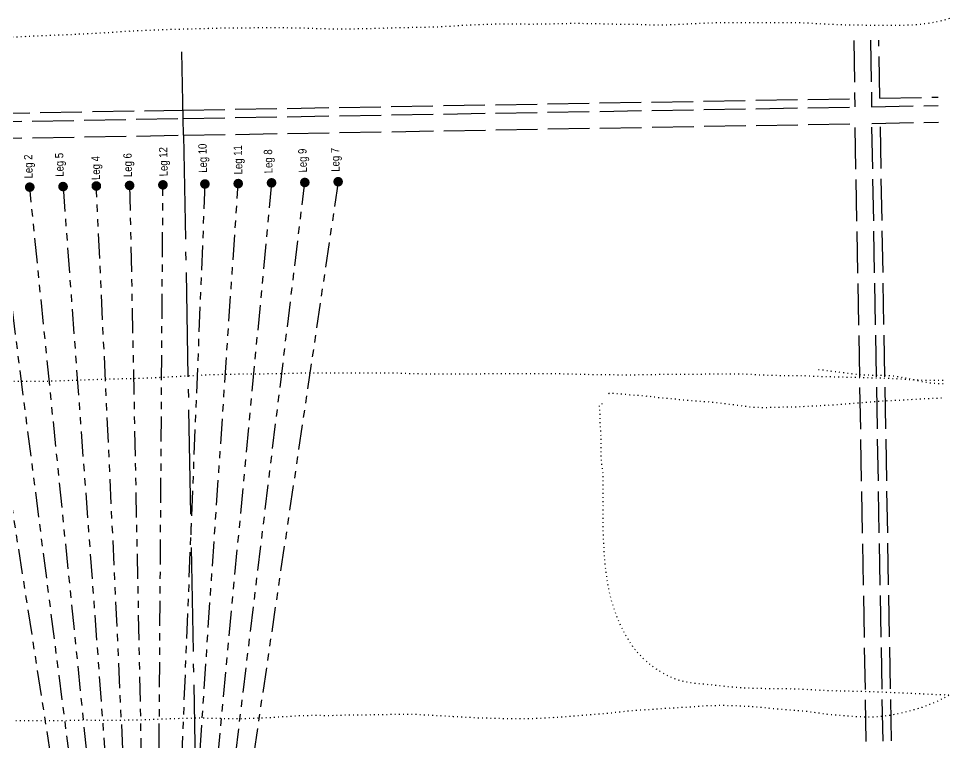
# Model space of a CAD drawing. Extents: x 570482 to 581403, y 6264409 to 6273171.
# Drawn here: x 575341 to 576458, y 6272302 to 6273171 of the extents above; entities that cross this region are included whole.
import ezdxf
from ezdxf.enums import TextEntityAlignment as Align

# ---------------------------------------------------------------- set-up
doc = ezdxf.new("R2010")
doc.units = 0
doc.header["$LTSCALE"] = 5
for name, pattern in [('foc-DOT', [1, 0.2, -0.8]), ('foc-DRILLPATH', [14.75, 6, -1.75, 1.75, -1.75, 1.75, -1.75]), ('foc-QUARTERLINE', [33, 25, -3, 2, -3]), ('foc-UNSURVEYED', [12.5, 10, -2.5])]:
    doc.linetypes.add(name, pattern=pattern)
for name, color, linetype in [('ABADATA-DRILL', 8, 'foc-DOT'), ('L-MON', 1, 'Continuous'), ('L-QSEC', 8, 'foc-QUARTERLINE'), ('L-USEC', 7, 'foc-UNSURVEYED'), ('P-PDRILLPATH', 12, 'foc-DRILLPATH'), ('S-40', 40, 'Continuous')]:
    doc.layers.add(name, color=color, linetype=linetype)
doc.styles.add('80L', font='ARIALN.TTF', dxfattribs={"height": 10})

# ---------------------------------------------------------------- blocks, each defined once
blk = doc.blocks.new('plbh')
at = {"layer": 'L-MON'}
h = blk.add_hatch(color=255, dxfattribs=at)
h.dxf.hatch_style = 1
edge = h.paths.add_edge_path()
edge.add_arc((0, 0), 1.16, 0, 360)
h = blk.add_hatch(color=256, dxfattribs=at)
h.dxf.hatch_style = 1
h.paths.add_polyline_path([(-0.96, 0, 1), (0.96, 0, 1)])
h.paths.add_polyline_path([(0.91, 0, -1), (-0.91, 0, -1)], flags=16)
h.paths.add_polyline_path([(0.45, 0, -1), (-0.45, 0, -1)], flags=0)
h = blk.add_hatch(color=256, dxfattribs=at)
h.dxf.hatch_style = 1
h.paths.add_polyline_path([(-0.45, 0, 1), (0.45, 0, 1)])
h.paths.add_polyline_path([(0.4, 0, -1), (-0.4, 0, -1)], flags=16)
at = {"layer": 'L-MON', "color": 240}
for radius in [0.96, 0.91, 0.45, 0.4]:
    blk.add_circle((0, 0), radius, dxfattribs=at)

msp = doc.modelspace()

# ---------------------------------------------------------------- linework, layer by layer
at = {"layer": 'ABADATA-DRILL', "flags": 128}
for points in [[(576457.929, 6273171.467), (576456.506, 6273170.974), (576448.893, 6273168.885), (576441.232, 6273167.235), (576433.516, 6273165.845), (576425.694, 6273164.772), (576417.766, 6273164.018), (576409.724, 6273163.511), (576401.487, 6273163.312), (576393.136, 6273163.26), (576384.705, 6273163.256), (576376.242, 6273163.322), (576367.761, 6273163.338), (576359.319, 6273163.354), (576350.786, 6273163.419), (576342.094, 6273163.481), (576333.249, 6273163.65), (576324.202, 6273163.966), (576315.003, 6273164.358), (576305.692, 6273164.869), (576296.381, 6273165.43), (576287.02, 6273165.929), (576277.552, 6273166.297), (576268.029, 6273166.354), (576258.469, 6273166.29), (576248.856, 6273166.325), (576239.315, 6273166.341), (576232.883, 6273166.354), (576217.899, 6273166.432), (576200.145, 6273166.519), (576190.784, 6273166.508), (576181.414, 6273166.398), (576172.047, 6273166.128), (576162.683, 6273165.757), (576153.329, 6273165.307), (576143.987, 6273164.787), (576134.634, 6273164.327), (576125.29, 6273163.926), (576115.924, 6273163.586), (576106.555, 6273163.486), (576097.188, 6273163.785), (576087.829, 6273164.155), (576078.465, 6273164.295), (576069.103, 6273164.354), (576059.738, 6273164.524), (576050.372, 6273164.774), (576041.016, 6273164.983), (576031.642, 6273165.133), (576022.277, 6273165.313), (576012.923, 6273165.482), (576003.272, 6273165.437), (575993.615, 6273165.191), (575983.957, 6273164.995), (575974.249, 6273164.809), (575964.601, 6273164.613), (575954.97, 6273164.578), (575945.307, 6273164.622), (575935.654, 6273164.686), (575925.981, 6273164.79), (575916.721, 6273164.722), (575906.674, 6273164.469), (575896.998, 6273164.133), (575887.354, 6273163.737), (575877.689, 6273163.352), (575868.049, 6273162.746), (575858.409, 6273162.081), (575848.757, 6273161.565), (575839.102, 6273161.189), (575829.395, 6273160.952), (575819.736, 6273160.787), (575810.068, 6273160.601), (575800.41, 6273160.425), (575790.722, 6273160.209), (575781.016, 6273159.902), (575771.361, 6273159.526), (575761.716, 6273159.191), (575752.067, 6273159.055), (575742.357, 6273158.929), (575732.709, 6273158.763), (575722.996, 6273158.836), (575713.292, 6273158.97), (575703.636, 6273159.174), (575693.968, 6273159.538), (575684.33, 6273159.883), (575674.695, 6273160.058), (575665.012, 6273160.152), (575655.397, 6273160.347), (575645.712, 6273160.52), (575636.032, 6273160.454), (575626.324, 6273160.258), (575616.685, 6273160.122), (575607.014, 6273160.066), (575597.333, 6273160.03), (575587.642, 6273159.984), (575577.945, 6273159.737), (575568.26, 6273159.391), (575558.613, 6273159.166), (575548.945, 6273158.94), (575539.268, 6273158.673), (575529.561, 6273158.417), (575519.905, 6273158.111), (575510.212, 6273157.665), (575500.527, 6273157.308), (575490.941, 6273157.004), (575481.346, 6273156.599), (575471.604, 6273156.102), (575461.973, 6273155.497), (575452.334, 6273154.801), (575442.755, 6273154.147), (575433.183, 6273153.593), (575423.5, 6273153.136), (575413.817, 6273152.67), (575404.215, 6273152.145), (575394.57, 6273151.78), (575384.944, 6273151.445), (575375.311, 6273150.989), (575365.618, 6273150.533), (575355.954, 6273150.117), (575346.28, 6273149.691), (575336.616, 6273149.235), (575326.985, 6273148.67), (575317.462, 6273148.196), (575307.797, 6273147.86), (575298.108, 6273147.694), (575288.456, 6273147.728), (575278.801, 6273147.883), (575269.114, 6273148.196), (575259.425, 6273148.62), (575249.776, 6273149.025), (575240.148, 6273149.37), (575230.493, 6273149.554), (575220.801, 6273149.578), (575211.129, 6273149.622), (575201.477, 6273149.626), (575191.859, 6273149.451), (575182.2, 6273149.295), (575172.554, 6273148.99), (575162.861, 6273148.503), (575153.166, 6273148.117), (575143.449, 6273147.91), (575133.909, 6273147.816), (575124.218, 6273147.79), (575114.538, 6273147.694), (575104.84, 6273147.498), (575095.172, 6273147.302), (575085.515, 6273147.016), (575075.827, 6273146.86), (575066.137, 6273146.743), (575056.489, 6273146.568), (575046.828, 6273146.492), (575037.169, 6273146.386), (575027.521, 6273146.171), (575017.855, 6273145.855), (575008.188, 6273145.629), (574998.637, 6273145.595), (574988.997, 6273145.48), (574979.312, 6273145.133), (574969.616, 6273144.817), (574959.976, 6273144.742), (574950.276, 6273144.665), (574940.587, 6273144.509), (574930.917, 6273144.413), (574921.227, 6273144.336), (574911.538, 6273144.19), (574901.962, 6273143.876), (574892.265, 6273143.599), (574882.647, 6273143.434), (574872.959, 6273143.248), (574863.323, 6273142.903), (574853.728, 6273142.538), (574844.893, 6273142.217), (574827.916, 6273141.338)], [(576450.438, 6272736.975), (576442.966, 6272736.923), (576434.114, 6272736.952), (576425.24, 6272737.081), (576416.203, 6272737.417), (576407.072, 6272737.931), (576397.999, 6272738.536), (576388.737, 6272739.117), (576379.408, 6272739.538), (576370.022, 6272739.767), (576360.547, 6272739.965), (576351.071, 6272740.223), (576341.565, 6272740.48), (576332.069, 6272740.687), (576322.524, 6272740.913), (576312.977, 6272741.19), (576303.59, 6272741.489), (576293.781, 6272741.911), (576284.121, 6272742.345), (576274.445, 6272742.589), (576264.812, 6272742.694), (576255.15, 6272742.688), (576252.11, 6272742.673), (576237.121, 6272743.02), (576227.308, 6272743.632), (576217.946, 6272744.212), (576208.579, 6272744.511), (576199.216, 6272744.591), (576189.845, 6272744.551), (576180.475, 6272744.48), (576171.095, 6272744.39), (576161.715, 6272744.309), (576152.734, 6272744.276), (576142.963, 6272744.278), (576133.581, 6272744.267), (576124.211, 6272744.187), (576114.842, 6272744.036), (576105.544, 6272743.857), (576096.095, 6272743.695), (576086.717, 6272743.545), (576077.347, 6272743.424), (576067.976, 6272743.434), (576058.603, 6272743.513), (576049.22, 6272743.543), (576039.879, 6272743.543), (576030.494, 6272743.722), (576021.127, 6272744.022), (576011.761, 6272744.271), (576002.396, 6272744.481), (575993.01, 6272744.69), (575983.635, 6272744.9), (575974.272, 6272745), (575964.9, 6272744.999), (575955.52, 6272744.918), (575946.15, 6272744.838), (575936.779, 6272744.788), (575927.398, 6272744.767), (575918.035, 6272744.837), (575908.663, 6272744.846), (575899.294, 6272744.716), (575889.916, 6272744.565), (575880.546, 6272744.455), (575871.166, 6272744.364), (575861.805, 6272744.334), (575852.423, 6272744.363), (575843.06, 6272744.413), (575833.658, 6272744.472), (575824.263, 6272744.651), (575814.867, 6272744.92), (575805.47, 6272745.219), (575796.073, 6272745.508), (575786.678, 6272745.687), (575777.286, 6272745.737), (575767.884, 6272745.736), (575758.502, 6272745.745), (575749.102, 6272745.704), (575739.702, 6272745.613), (575730.311, 6272745.572), (575720.909, 6272745.561), (575711.507, 6272745.6), (575702.114, 6272745.679), (575692.722, 6272745.728), (575683.322, 6272745.607), (575673.935, 6272745.397), (575664.537, 6272745.196), (575655.139, 6272744.975), (575645.47, 6272744.839), (575635.801, 6272744.703), (575626.172, 6272744.548), (575616.512, 6272744.452), (575606.873, 6272744.347), (575597.213, 6272744.221), (575587.554, 6272744.075), (575577.897, 6272743.829), (575568.232, 6272743.474), (575558.638, 6272743.049), (575548.986, 6272742.553), (575539.335, 6272741.978), (575529.653, 6272741.402), (575520.062, 6272740.837), (575510.37, 6272740.311), (575500.676, 6272739.874), (575491.022, 6272739.469), (575481.357, 6272739.143), (575473.989, 6272738.939), (575464.321, 6272738.733), (575454.673, 6272738.547), (575445.016, 6272738.272), (575435.391, 6272737.916), (575425.716, 6272737.57), (575416.05, 6272737.274), (575406.374, 6272736.938), (575396.7, 6272736.552), (575387.095, 6272736.198), (575377.449, 6272735.882), (575367.781, 6272735.676), (575358.06, 6272735.629), (575348.349, 6272735.623), (575338.676, 6272735.667), (575328.992, 6272735.821), (575319.396, 6272736.076), (575309.73, 6272736.301), (575300.146, 6272736.426), (575290.475, 6272736.4), (575280.816, 6272736.255), (575271.117, 6272736.118), (575261.409, 6272735.931), (575251.733, 6272735.605), (575242.059, 6272735.169), (575232.395, 6272734.784), (575222.72, 6272734.418), (575213.065, 6272734.042), (575203.389, 6272733.736), (575193.661, 6272733.549), (575183.982, 6272733.393), (575174.313, 6272733.237), (575164.644, 6272733.101), (575154.964, 6272732.995), (575145.295, 6272732.889), (575135.586, 6272732.722), (575125.876, 6272732.616), (575116.195, 6272732.6), (575106.484, 6272732.573), (575096.784, 6272732.496), (575087.123, 6272732.471), (575077.441, 6272732.475), (575067.77, 6272732.439), (575058.079, 6272732.432), (575048.367, 6272732.456), (575038.684, 6272732.53), (575028.992, 6272732.523), (575019.303, 6272732.407), (575009.602, 6272732.331), (574999.911, 6272732.334), (574990.238, 6272732.398), (574980.545, 6272732.492), (574970.831, 6272732.605), (574961.147, 6272732.709), (574951.454, 6272732.793), (574941.733, 6272732.786), (574932.054, 6272732.65), (574922.396, 6272732.414), (574912.72, 6272732.128), (574903.022, 6272731.932), (574893.363, 6272731.786), (574883.736, 6272731.551), (574874.05, 6272731.255), (574864.354, 6272730.948), (574847.73, 6272730.416)], [(576450.515, 6272732.709), (576444, 6272732.862), (576435.294, 6272733.673), (576426.647, 6272735.066), (576418.102, 6272736.901), (576409.544, 6272738.916), (576400.931, 6272740.669), (576392.366, 6272741.944), (576383.61, 6272742.765), (576374.842, 6272743.095), (576366.091, 6272743.076), (576357.259, 6272743.135), (576348.486, 6272743.756), (576339.705, 6272744.837), (576330.912, 6272746.017), (576321.959, 6272747.224), (576312.836, 6272748.368), (576299.434, 6272750.045), (576299.223, 6272750.081)], [(576048.811, 6272721.553), (576048.811, 6272721.553), (576048.821, 6272721.543), (576048.972, 6272721.466), (576049.103, 6272721.458), (576049.363, 6272721.453), (576049.492, 6272721.485), (576049.512, 6272721.496), (576049.791, 6272721.551), (576050.27, 6272721.629), (576050.888, 6272721.711), (576051.577, 6272721.773), (576052.357, 6272721.777), (576053.319, 6272721.704), (576054.481, 6272721.605), (576055.843, 6272721.52), (576057.424, 6272721.458), (576059.196, 6272721.38), (576061.149, 6272721.236), (576063.333, 6272721.005), (576065.749, 6272720.728), (576068.374, 6272720.436), (576071.25, 6272720.128), (576074.316, 6272719.853), (576077.58, 6272719.622), (576080.965, 6272719.383), (576084.44, 6272719.156), (576088.025, 6272718.89), (576091.682, 6272718.536), (576095.329, 6272718.212), (576098.945, 6272717.897), (576102.533, 6272717.482), (576106.043, 6272716.965), (576109.482, 6272716.507), (576112.918, 6272716.169), (576116.384, 6272715.871), (576119.82, 6272715.593), (576123.265, 6272715.325), (576126.721, 6272715.018), (576130.149, 6272714.64), (576133.506, 6272714.28), (576136.742, 6272713.958), (576139.929, 6272713.636), (576143.155, 6272713.334), (576146.439, 6272713.093), (576149.683, 6272712.922), (576152.927, 6272712.71), (576156.243, 6272712.43), (576159.659, 6272712.132), (576163.094, 6272711.873), (576166.549, 6272711.636), (576170.095, 6272711.36), (576173.681, 6272711.044), (576177.297, 6272710.72), (576180.965, 6272710.336), (576184.695, 6272709.813), (576188.616, 6272709.244), (576192.836, 6272708.69), (576197.307, 6272708.12), (576202.209, 6272707.539), (576207.532, 6272706.825), (576213.41, 6272705.93), (576219.674, 6272705.213), (576226.172, 6272704.821), (576232.936, 6272704.632), (576240.107, 6272704.642), (576247.564, 6272704.856), (576255.142, 6272705.073), (576263.01, 6272705.235), (576271.409, 6272705.377), (576280.334, 6272705.718), (576289.667, 6272706.216), (576299.35, 6272706.681), (576309.541, 6272707.255), (576320.241, 6272707.928), (576331.178, 6272708.746), (576342.235, 6272709.565), (576353.292, 6272710.385), (576364.437, 6272711.336), (576375.822, 6272712.272), (576387.462, 6272712.932), (576392.169, 6272713.127), (576399.334, 6272713.476), (576411.513, 6272714.166), (576423.922, 6272714.91), (576436.573, 6272715.529), (576449.325, 6272716.079), (576450.814, 6272716.149)], [(576041.309, 6272708.392), (576041.309, 6272708.392), (576041.357, 6272708.502), (576041.314, 6272708.642), (576040.992, 6272708.776), (576040.439, 6272708.916), (576039.749, 6272708.904), (576039.036, 6272708.511), (576038.341, 6272707.698), (576037.741, 6272706.607), (576037.486, 6272705.192), (576037.636, 6272703.545), (576037.958, 6272701.76), (576038.273, 6272699.835), (576038.411, 6272697.738), (576038.382, 6272695.447), (576038.278, 6272692.894), (576038.168, 6272690.102), (576038.328, 6272686.784), (576038.647, 6272683.51), (576038.938, 6272680.134), (576039.181, 6272676.638), (576039.336, 6272673.06), (576039.418, 6272669.061), (576039.476, 6272664.761), (576039.546, 6272660.302), (576039.589, 6272655.722), (576039.623, 6272651.032), (576039.699, 6272646.262), (576039.926, 6272641.446), (576040.373, 6272636.673), (576040.986, 6272632.073), (576041.617, 6272627.574), (576042.068, 6272623.101), (576042.197, 6272618.693), (576042.067, 6272614.29), (576041.847, 6272609.835), (576041.798, 6272605.344), (576041.869, 6272600.854), (576041.98, 6272596.386), (576042.141, 6272591.898), (576042.192, 6272587.418), (576042.084, 6272582.825), (576041.911, 6272578.021), (576041.815, 6272572.829), (576041.859, 6272567.059), (576042.003, 6272560.75), (576042.224, 6272554.013), (576042.484, 6272546.797), (576042.841, 6272539.212), (576043.292, 6272531.399), (576043.765, 6272523.476), (576044.461, 6272515.407), (576045.448, 6272507.274), (576046.595, 6272499.163), (576047.84, 6272491.124), (576049.405, 6272483.101), (576051.39, 6272475.085), (576053.805, 6272467.028), (576056.5, 6272459.035), (576059.493, 6272451.158), (576062.912, 6272443.458), (576066.667, 6272436.005), (576070.7, 6272428.696), (576074.968, 6272421.602), (576079.658, 6272414.996), (576084.688, 6272408.986), (576090.079, 6272403.422), (576095.914, 6272398.226), (576102.102, 6272393.387), (576108.594, 6272388.904), (576115.47, 6272384.767), (576122.827, 6272381.099), (576130.573, 6272378.068), (576138.555, 6272375.822), (576146.553, 6272374.336), (576154.332, 6272373.356), (576162.087, 6272372.566), (576169.981, 6272371.858), (576178.127, 6272371.085), (576186.534, 6272370.177), (576195.343, 6272369.215), (576204.609, 6272368.402), (576214.301, 6272367.817), (576224.45, 6272367.45), (576235.036, 6272367.221), (576245.99, 6272367.089), (576257.093, 6272366.999), (576268.278, 6272366.841), (576279.686, 6272366.467), (576291.229, 6272365.855), (576302.953, 6272365.226), (576314.784, 6272364.699), (576326.834, 6272364.267), (576338.929, 6272364.065), (576351.095, 6272363.864), (576363.344, 6272363.465), (576375.716, 6272362.948), (576388.248, 6272362.394), (576400.788, 6272361.931), (576413.51, 6272361.36), (576426.224, 6272360.699), (576439.007, 6272360.12), (576451.777, 6272359.65), (576457.254, 6272359.459)], [(576457.264, 6272358.937), (576451.318, 6272355.575), (576442.803, 6272351.409), (576434.059, 6272347.69), (576425.127, 6272344.416), (576416.086, 6272341.612), (576406.83, 6272339.133), (576397.549, 6272336.924), (576388.221, 6272335.054), (576378.775, 6272333.652), (576369.259, 6272332.778), (576359.673, 6272332.514), (576350.074, 6272332.899), (576340.52, 6272333.576), (576330.967, 6272334.202), (576321.433, 6272334.909), (576311.843, 6272335.905), (576302.297, 6272337.221), (576292.741, 6272338.568), (576283.159, 6272339.713), (576273.53, 6272340.658), (576255.303, 6272341.977), (576246.157, 6272342.781), (576236.838, 6272343.731), (576227.502, 6272344.522), (576218.148, 6272345.222), (576208.786, 6272345.782), (576199.427, 6272346.181), (576190.051, 6272346.441), (576180.689, 6272346.481), (576171.311, 6272346.3), (576161.947, 6272345.87), (576152.598, 6272345.149), (576143.26, 6272344.439), (576133.908, 6272343.919), (576124.556, 6272343.399), (576115.205, 6272342.779), (576105.845, 6272342.189), (576096.505, 6272341.549), (576087.175, 6272340.879), (576077.826, 6272340.199), (576068.5, 6272339.379), (576059.187, 6272338.359), (576049.874, 6272337.3), (576040.549, 6272336.4), (576031.202, 6272335.6), (576021.864, 6272334.86), (576012.535, 6272334.17), (576003.206, 6272333.47), (575993.877, 6272332.8), (575984.537, 6272332.16), (575975.186, 6272331.55), (575965.834, 6272331.04), (575956.469, 6272330.67), (575947.1, 6272330.529), (575937.729, 6272330.519), (575928.365, 6272330.638), (575918.999, 6272330.878), (575909.624, 6272331.088), (575900.259, 6272331.307), (575890.901, 6272331.657), (575881.55, 6272332.167), (575872.198, 6272332.707), (575862.838, 6272333.197), (575853.487, 6272333.737), (575844.126, 6272334.237), (575834.775, 6272334.747), (575825.423, 6272335.317), (575816.063, 6272335.797), (575806.698, 6272335.986), (575797.328, 6272335.886), (575787.96, 6272335.695), (575778.593, 6272335.465), (575768.914, 6272335.299), (575759.225, 6272335.193), (575749.544, 6272335.137), (575739.853, 6272335.07), (575730.186, 6272334.834), (575720.501, 6272334.468), (575710.822, 6272334.332), (575701.138, 6272334.466), (575691.446, 6272334.48), (575681.759, 6272334.253), (575672.125, 6272333.828), (575662.495, 6272333.193), (575652.825, 6272332.527), (575643.144, 6272331.991), (575633.449, 6272331.614), (575623.755, 6272331.188), (575614.071, 6272330.742), (575604.394, 6272330.526), (575594.721, 6272330.59), (575585.045, 6272330.824), (575575.39, 6272331.038), (575565.724, 6272331.242), (575556.071, 6272331.317), (575546.422, 6272331.211), (575536.785, 6272330.936), (575527.139, 6272330.64), (575517.514, 6272330.265), (575507.9, 6272329.88), (575498.235, 6272329.475), (575488.56, 6272329.109), (575478.921, 6272328.973), (575469.282, 6272328.848), (575459.622, 6272328.732), (575449.961, 6272328.716), (575440.309, 6272328.741), (575430.637, 6272328.775), (575421.004, 6272328.85), (575411.373, 6272328.794), (575401.717, 6272328.499), (575392.07, 6272328.253), (575382.419, 6272328.228), (575372.766, 6272328.312), (575363.113, 6272328.357), (575353.463, 6272328.291), (575343.804, 6272328.135), (575334.123, 6272328.099), (575324.442, 6272328.073), (575314.774, 6272327.907), (575305.065, 6272327.721), (575295.376, 6272327.574), (575285.676, 6272327.518), (575276.016, 6272327.442), (575266.417, 6272327.258), (575256.79, 6272327.002), (575247.096, 6272326.626), (575237.391, 6272326.229), (575227.695, 6272325.923), (575218.01, 6272325.547), (575208.327, 6272325.101), (575198.6, 6272324.844), (575188.901, 6272324.717), (575179.191, 6272324.611), (575169.499, 6272324.614), (575159.828, 6272324.608), (575150.139, 6272324.462), (575140.44, 6272324.336), (575130.759, 6272324.279), (575121.046, 6272324.363), (575111.441, 6272324.548), (575101.735, 6272324.762), (575092.03, 6272324.965), (575082.346, 6272325.129), (575072.664, 6272325.153), (575062.943, 6272325.066), (575053.254, 6272324.96), (575043.578, 6272324.664), (575033.883, 6272324.257), (575024.179, 6272323.881), (575014.504, 6272323.525), (575004.849, 6272323.119), (574995.233, 6272322.844), (574985.572, 6272322.798), (574975.892, 6272322.722), (574966.234, 6272322.487), (574956.537, 6272322.26), (574946.869, 6272322.084), (574937.2, 6272321.918), (574927.512, 6272321.742), (574917.814, 6272321.496), (574908.149, 6272321.14), (574871.983, 6272319.532)]]:
    msp.add_lwpolyline(points, dxfattribs=at)
at = {"layer": 'L-QSEC'}
for q in [(575536.826, 6273131.41), (575553.562, 6272227.178)]:
    msp.add_line((575538.612, 6273031.425), q, dxfattribs=at)
at = {"layer": 'L-USEC'}
for p, q in [((576343.051, 6273145.204), (576344.493, 6273065.329)), ((576363.159, 6273145.548), (576364.6, 6273065.716)), ((576374.467, 6273075.959), (576373.207, 6273145.72)), ((576374.467, 6273075.959), (576444.292, 6273077.303)), ((575538.073, 6273061.582), (576344.311, 6273075.378)), ((575538.268, 6273051.533), (576344.493, 6273065.329)), ((576364.6, 6273065.716), (576444.474, 6273067.254)), ((574741.892, 6273047.961), (575538.073, 6273061.582)), ((574732.02, 6273037.741), (575538.268, 6273051.533)), ((575538.612, 6273031.425), (576344.855, 6273045.221)), ((576359.37, 6272240.977), (576344.855, 6273045.221)), ((576364.963, 6273045.608), (576444.837, 6273047.146)), ((576379.478, 6272241.34), (576364.963, 6273045.608)), ((576389.527, 6272241.558), (576375.012, 6273045.801)), ((574732.376, 6273017.632), (575538.612, 6273031.425))]:
    msp.add_line(p, q, dxfattribs=at)
at = {"layer": 'P-PDRILLPATH'}
for p, q in [((575724.274, 6272975.619), (575503.963, 6271483.616)), ((575314.086, 6272968.401), (575503.963, 6271483.616)), ((575503.963, 6271483.616), (575354.063, 6272969.085)), ((575394.04, 6272969.769), (575503.963, 6271483.616)), ((575503.963, 6271483.616), (575434.017, 6272970.453)), ((575473.995, 6272971.137), (575503.963, 6271483.616)), ((575503.963, 6271483.616), (575684.297, 6272974.935)), ((575644.319, 6272974.251), (575503.963, 6271483.616)), ((575503.963, 6271483.616), (575604.342, 6272973.567)), ((575564.365, 6272972.883), (575503.963, 6271483.616)), ((575503.963, 6271483.616), (575513.972, 6272971.821))]:
    msp.add_line(p, q, dxfattribs=at)
at = {"layer": 'P-PDRILLPATH', "flags": 128}
msp.add_lwpolyline([(575503.954, 6271484.324), (575273.507, 6272967.981)], dxfattribs=at)

# ---------------------------------------------------------------- block references
at = {"layer": 'L-MON', "color": 3, "xscale": 5, "yscale": 5, "zscale": 5}
for p in [(575394.04, 6272969.769), (575434.017, 6272970.453), (575473.995, 6272971.137), (575513.972, 6272971.821), (575564.365, 6272972.883), (575604.327, 6272973.341), (575644.319, 6272974.251), (575684.269, 6272974.709), (575724.274, 6272975.619), (575354.063, 6272969.085)]:
    msp.add_blockref('plbh', p, dxfattribs=at)

# ---------------------------------------------------------------- texts
at = {"layer": 'S-40', "style": '80L'}
for s, p in [('Leg 10', (575563.074, 6273003.82)), ('Leg 5', (575391.098, 6272995.876)), ('Leg 6', (575473.04, 6272995.573)), ('Leg 12', (575515.908, 6272999.662)), ('Leg 11', (575605.617, 6273001.972)), ('Leg 8', (575641.685, 6273000.124)), ('Leg 9', (575682.963, 6273001.03)), ('Leg 7', (575722.257, 6273001.923)), ('Leg 2', (575353.803, 6272993.91)), ('Leg 4', (575434.774, 6272992.057))]:
    msp.add_text(s, height=9.9958, rotation=91.0122, dxfattribs=at).set_placement(p, align=Align.MIDDLE)

doc.saveas('drawing.dxf')
